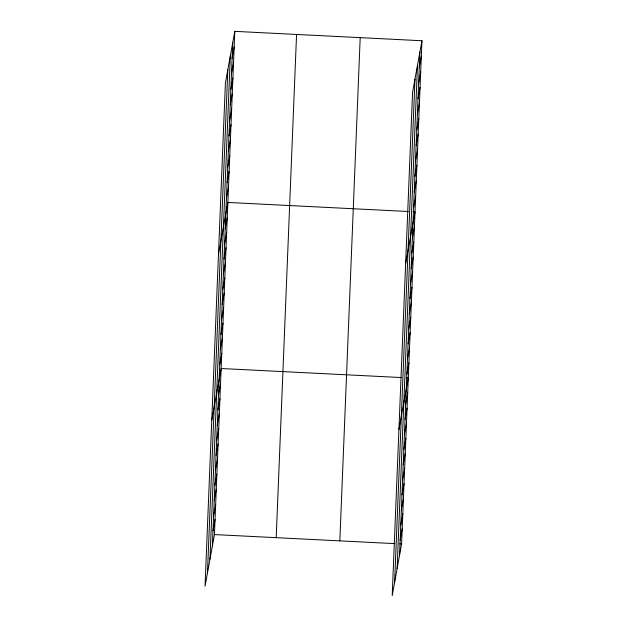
<?xml version="1.0" encoding="UTF-8"?>
<svg xmlns="http://www.w3.org/2000/svg" width="627" height="627" viewBox="0 0 627 627"><rect width="100%" height="100%" fill="white"/><g stroke="black" fill="none" stroke-linecap="round" stroke-linejoin="round"><path stroke-width="0.94" d="M207.466 572.929L227.828 69.707M209.967 559.198L230.321 55.975M212.388 545.866L232.742 42.644M234.796 31.35L225.406 83.038L205.045 586.253L214.442 534.572L234.796 31.35L421.955 40.747L401.593 543.962L392.204 595.65L412.558 92.428L421.955 40.747M276.201 537.668L296.563 34.454M339.834 540.866L360.196 37.644M394.626 582.318L414.98 79.104M397.118 568.587L417.48 65.365M399.54 555.263L419.902 52.041M232.115 58.201L234.169 46.907M231.488 73.751L233.542 62.457M230.861 89.308L232.915 78.014M230.227 104.866L232.28 93.564M229.6 120.415L231.653 109.122M228.973 135.973L231.026 124.671M228.338 151.522L230.391 140.229M227.711 167.08L229.764 155.786M227.084 182.629L229.137 171.336M226.457 198.187L228.502 186.893M218.486 254.131L227.875 202.443L408.279 211.503M225.211 228.839L227.264 217.545M224.599 243.934L226.653 232.641M223.988 259.029L226.041 247.736M223.384 274.124L225.43 262.831M222.773 289.227L224.819 277.926M222.162 304.322L224.215 293.028M221.55 319.417L223.604 308.123M220.939 334.512L222.993 323.218M220.328 349.607L222.381 338.314M219.716 364.71L221.77 353.409M211.761 420.192L221.159 368.511L401.554 377.564M218.494 394.9L220.547 383.606M217.882 409.995L219.936 398.701M217.271 425.09L219.325 413.796M216.66 440.193L218.713 428.892M216.049 455.288L218.102 443.994M215.437 470.383L217.491 459.089M214.826 485.478L216.879 474.184M214.222 500.573L216.268 489.279M213.611 515.676L215.664 504.374M213 530.771L215.053 519.477M419.275 67.591L421.328 56.297M418.64 83.148L420.693 71.854M418.013 98.698L420.066 87.404M417.386 114.255L419.439 102.961M416.751 129.813L418.805 118.511M416.124 145.362L418.178 134.068M415.497 160.92L417.551 149.626M414.87 176.469L416.916 165.175M414.235 192.027L416.289 180.733M413.608 207.584L415.662 196.282M405.638 263.52L415.035 211.84L413.099 211.746M412.37 238.229L414.423 226.935M411.759 253.332L413.812 242.03M411.147 268.427L413.201 257.125M410.536 283.522L412.59 272.228M409.925 298.617L411.978 287.323M409.313 313.712L411.367 302.418M408.702 328.814L410.756 317.513M408.091 343.909L410.144 332.616M407.479 359.005L409.533 347.711M406.868 374.1L408.922 362.806M398.921 429.589L408.31 377.901L406.382 377.807M405.645 404.297L407.699 392.996M405.042 419.392L407.088 408.099M404.431 434.487L406.484 423.194M403.819 449.583L405.873 438.289M403.208 464.678L405.261 453.384M402.597 479.78L404.65 468.479M401.985 494.875L404.039 483.582M401.374 509.97L403.427 498.677M400.763 525.065L402.816 513.772M400.151 540.16L402.205 528.867M214.442 534.572L394.838 543.625M399.665 543.868L401.593 543.962"/></g></svg>
